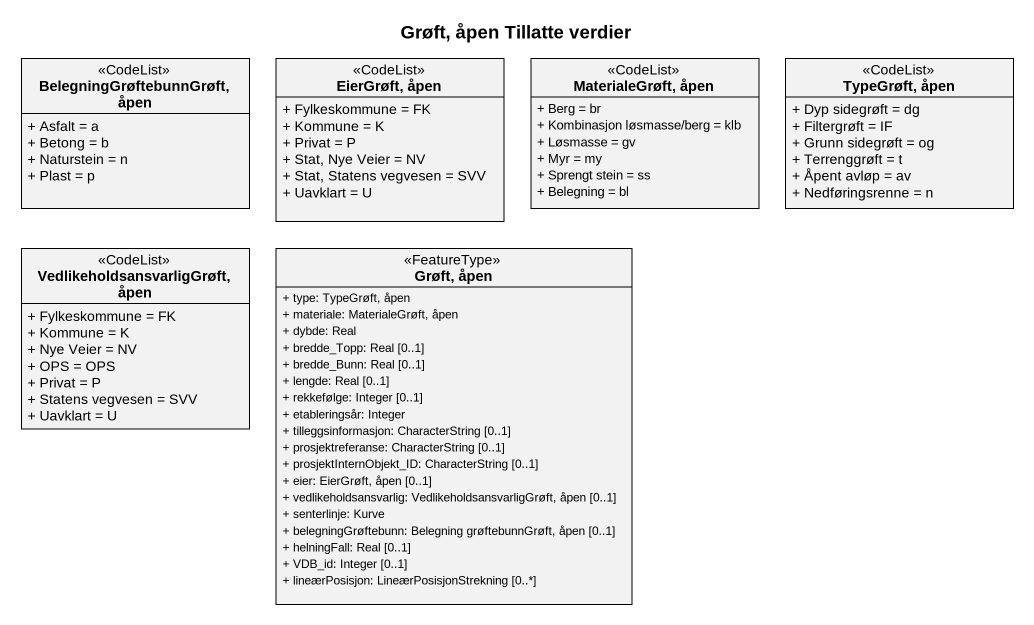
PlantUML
@startuml
title Grøft, åpen Tillatte verdier
hide circle
hide empty members
skinparam classAttributeIconSize 0
class "BelegningGrøftebunnGrøft, åpen" as BelegningGrøftebunnGrøft <<CodeList>> {
  + Asfalt = a
  + Betong = b
  + Naturstein = n
  + Plast = p
}
class "EierGrøft, åpen" as EierGrøft_åpen <<CodeList>> {
  + Fylkeskommune = FK
  + Kommune = K
  + Privat = P
  + Stat, Nye Veier = NV
  + Stat, Statens vegvesen = SVV
  + Uavklart = U
}
class "MaterialeGrøft, åpen" as MaterialeGrøft_åpen <<CodeList>> {
  + Berg = br
  + Kombinasjon løsmasse/berg = klb
  + Løsmasse = gv
  + Myr = my
  + Sprengt stein = ss
  + Belegning = bl
}
class "TypeGrøft, åpen" as TypeGrøft_åpen <<CodeList>> {
  + Dyp sidegrøft = dg
  + Filtergrøft = IF
  + Grunn sidegrøft = og
  + Terrenggrøft = t
  + Åpent avløp = av
  + Nedføringsrenne = n
}
class "VedlikeholdsansvarligGrøft, åpen" as VedlikeholdsansvarligGrøft <<CodeList>> {
  + Fylkeskommune = FK
  + Kommune = K
  + Nye Veier = NV
  + OPS = OPS
  + Privat = P
  + Statens vegvesen = SVV
  + Uavklart = U
}
class "Grøft, åpen" as Grøft_åpen <<FeatureType>> {
  + type: TypeGrøft, åpen
  + materiale: MaterialeGrøft, åpen
  + dybde: Real
  + bredde_Topp: Real [0..1]
  + bredde_Bunn: Real [0..1]
  + lengde: Real [0..1]
  + rekkefølge: Integer [0..1]
  + etableringsår: Integer
  + tilleggsinformasjon: CharacterString [0..1]
  + prosjektreferanse: CharacterString [0..1]
  + prosjektInternObjekt_ID: CharacterString [0..1]
  + eier: EierGrøft, åpen [0..1]
  + vedlikeholdsansvarlig: VedlikeholdsansvarligGrøft, åpen [0..1]
  + senterlinje: Kurve
  + belegningGrøftebunn: Belegning grøftebunnGrøft, åpen [0..1]
  + helningFall: Real [0..1]
  + VDB_id: Integer [0..1]
  + lineærPosisjon: LineærPosisjonStrekning [0..*]
}
@enduml
